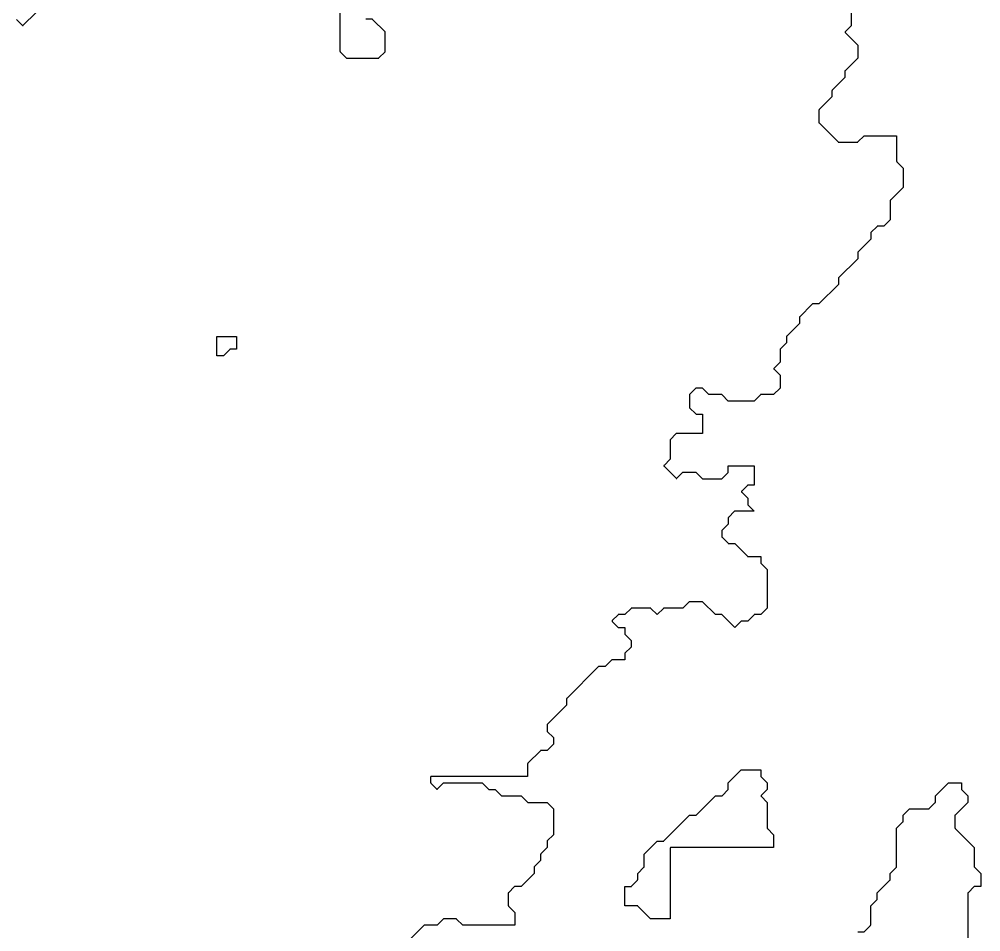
# Model space of a CAD drawing. Header units: metres. Extents: x 0 to 799, y 1 to 1100.
# Drawn here: x 638.5 to 787, y 816 to 957 of the extents above; entities that cross this region are included whole.
import ezdxf

# ---------------------------------------------------------------- set-up
doc = ezdxf.new("R2010")
doc.units = ezdxf.units.M
doc.layers.add('forest', color=7, linetype='Continuous')
doc.layers.add('forestfragmentation', color=7, linetype='Continuous')

msp = doc.modelspace()

# ---------------------------------------------------------------- linework, layer by layer
at = {"layer": 'forest', "color": 191}
for points in [[(767, 958.96), (767, 956), (767, 956), (767, 956), (766.07, 955.07), (766.06, 955.06), (766.06, 955.06), (766.05, 955.05), (766.05, 955.04), (766.05, 955.03), (766.04, 955.02), (766.04, 955.01), (766.04, 955), (766.04, 954.99), (766.04, 954.98), (766.05, 954.97), (766.05, 954.96), (766.05, 954.95), (766.06, 954.94), (766.06, 954.94), (766.07, 954.93), (768, 953), (768, 953), (768, 953), (768, 951), (768, 951), (768, 951), (766.03, 949.03), (766.02, 949.02), (766.02, 949.01), (766.01, 949.01), (766.01, 949), (766, 948.99), (766, 948.98), (766, 948.97), (766, 948.96), (766, 948), (766, 948), (766, 948), (764.03, 946.03), (764.02, 946.02), (764.02, 946.01), (764.01, 946.01), (764.01, 946), (764, 945.99), (764, 945.98), (764, 945.97), (764, 945.96), (764, 945), (764, 945), (764, 945), (762.03, 943.03), (762.02, 943.02), (762.02, 943.01), (762.01, 943.01), (762.01, 943), (762, 942.99), (762, 942.98), (762, 942.97), (762, 942.96), (762, 941.04), (762, 941.03), (762, 941.02), (762, 941.01), (762.01, 941), (762.01, 940.99), (762.02, 940.99), (762.02, 940.98), (762.03, 940.97), (764.97, 938.03), (764.98, 938.02), (764.99, 938.02), (764.99, 938.01), (765, 938.01), (765.01, 938), (765.02, 938), (765.03, 938), (765.04, 938), (767.96, 938), (767.97, 938), (767.98, 938), (767.99, 938), (768, 938.01), (768.01, 938.01), (768.01, 938.02), (768.02, 938.02), (768.03, 938.03), (769, 939), (769, 939), (769, 939), (774, 939), (774, 939), (774, 939), (774, 935.04), (774, 935.03), (774, 935.02), (774, 935.01), (774.01, 935), (774.01, 934.99), (774.02, 934.99), (774.02, 934.98), (774.03, 934.97), (775, 934), (775, 934), (775, 934), (775, 931), (775, 931), (775, 931), (773.03, 929.03), (773.02, 929.02), (773.02, 929.01), (773.01, 929.01), (773.01, 929), (773, 928.99), (773, 928.98), (773, 928.97), (773, 928.96), (773, 926), (773, 926), (773, 926), (772, 925), (772, 925), (772, 925), (771.04, 925), (771.03, 925), (771.02, 925), (771.01, 925), (771, 924.99), (770.99, 924.99), (770.99, 924.98), (770.98, 924.98), (770.97, 924.97), (770.03, 924.03), (770.02, 924.02), (770.02, 924.01), (770.01, 924.01), (770.01, 924), (770, 923.99), (770, 923.98), (770, 923.97), (770, 923.96), (770, 923), (770, 923), (770, 923), (768.03, 921.03), (768.02, 921.02), (768.02, 921.01), (768.01, 921.01), (768.01, 921), (768, 920.99), (768, 920.98), (768, 920.97), (768, 920.96), (768, 920), (768, 920), (768, 920), (765.03, 917.03), (765.02, 917.02), (765.02, 917.01), (765.01, 917.01), (765.01, 917), (765, 916.99), (765, 916.98), (765, 916.97), (765, 916.96), (765, 916), (765, 916), (765, 916), (762, 913), (762, 913), (762, 913), (761.04, 913), (761.03, 913), (761.02, 913), (761.01, 913), (761, 912.99), (760.99, 912.99), (760.99, 912.98), (760.98, 912.98), (760.97, 912.97), (759.03, 911.03), (759.02, 911.02), (759.02, 911.01), (759.01, 911.01), (759.01, 911), (759, 910.99), (759, 910.98), (759, 910.97), (759, 910.96), (759, 910), (759, 910), (759, 910), (757.03, 908.03), (757.02, 908.02), (757.02, 908.01), (757.01, 908.01), (757.01, 908), (757, 907.99), (757, 907.98), (757, 907.97), (757, 907.96), (757, 907), (757, 907), (757, 907), (756.03, 906.03), (756.02, 906.02), (756.02, 906.01), (756.01, 906.01), (756.01, 906), (756, 905.99), (756, 905.98), (756, 905.97), (756, 905.96), (756, 904), (756, 904), (756, 904), (755.07, 903.07), (755.06, 903.06), (755.06, 903.06), (755.05, 903.05), (755.05, 903.04), (755.05, 903.03), (755.04, 903.02), (755.04, 903.01), (755.04, 903), (755.04, 902.99), (755.04, 902.98), (755.05, 902.97), (755.05, 902.96), (755.05, 902.95), (755.06, 902.94), (755.06, 902.94), (755.07, 902.93), (756, 902), (756, 902), (756, 902), (756, 900), (756, 900), (756, 900), (755, 899), (755, 899), (755, 899), (753.04, 899), (753.03, 899), (753.02, 899), (753.01, 899), (753, 898.99), (752.99, 898.99), (752.99, 898.98), (752.98, 898.98), (752.97, 898.97), (752, 898), (752, 898), (752, 898), (748, 898), (748, 898), (748, 898), (747.03, 898.97), (747.02, 898.98), (747.01, 898.98), (747.01, 898.99), (747, 898.99), (746.99, 899), (746.98, 899), (746.97, 899), (746.96, 899), (745, 899), (745, 899), (745, 899), (744.03, 899.97), (744.02, 899.98), (744.01, 899.98), (744.01, 899.99), (744, 899.99), (743.99, 900), (743.98, 900), (743.97, 900), (743.96, 900), (743.04, 900), (743.03, 900), (743.02, 900), (743.01, 900), (743, 899.99), (742.99, 899.99), (742.99, 899.98), (742.98, 899.98), (742.97, 899.97), (742.03, 899.03), (742.02, 899.02), (742.02, 899.01), (742.01, 899.01), (742.01, 899), (742, 898.99), (742, 898.98), (742, 898.97), (742, 898.96), (742, 897.04), (742, 897.03), (742, 897.02), (742, 897.01), (742.01, 897), (742.01, 896.99), (742.02, 896.99), (742.02, 896.98), (742.03, 896.97), (742.97, 896.03), (742.98, 896.02), (742.99, 896.02), (742.99, 896.01), (743, 896.01), (743.01, 896), (743.02, 896), (743.03, 896), (743.04, 896), (744, 896), (744, 896), (744, 896), (744, 893), (744, 893), (744, 893), (740.04, 893), (740.03, 893), (740.02, 893), (740.01, 893), (740, 892.99), (739.99, 892.99), (739.99, 892.98), (739.98, 892.98), (739.97, 892.97), (739.03, 892.03), (739.02, 892.02), (739.02, 892.01), (739.01, 892.01), (739.01, 892), (739, 891.99), (739, 891.98), (739, 891.97), (739, 891.96), (739, 889), (739, 889), (739, 889), (738.07, 888.07), (738.06, 888.06), (738.06, 888.06), (738.05, 888.05), (738.05, 888.04), (738.05, 888.03), (738.04, 888.02), (738.04, 888.01), (738.04, 888), (738.04, 887.99), (738.04, 887.98), (738.05, 887.97), (738.05, 887.96), (738.05, 887.95), (738.06, 887.94), (738.06, 887.94), (738.07, 887.93), (739.93, 886.07), (739.94, 886.06), (739.94, 886.06), (739.95, 886.05), (739.96, 886.05), (739.97, 886.05), (739.98, 886.04), (739.99, 886.04), (740, 886.04), (740.01, 886.04), (740.02, 886.04), (740.03, 886.05), (740.04, 886.05), (740.05, 886.05), (740.06, 886.06), (740.06, 886.06), (740.07, 886.07), (741, 887), (741, 887), (741, 887), (743, 887), (743, 887), (743, 887), (743.97, 886.03), (743.98, 886.02), (743.99, 886.02), (743.99, 886.01), (744, 886.01), (744.01, 886), (744.02, 886), (744.03, 886), (744.04, 886), (746.96, 886), (746.97, 886), (746.98, 886), (746.99, 886), (747, 886.01), (747.01, 886.01), (747.01, 886.02), (747.02, 886.02), (747.03, 886.03), (747.97, 886.97), (747.98, 886.98), (747.98, 886.99), (747.99, 886.99), (747.99, 887), (748, 887.01), (748, 887.02), (748, 887.03), (748, 887.04), (748, 888), (748, 888), (748, 888), (752, 888), (752, 888), (752, 888), (752, 885), (752, 885), (752, 885), (751.04, 885), (751.03, 885), (751.02, 885), (751.01, 885), (751, 884.99), (750.99, 884.99), (750.99, 884.98), (750.98, 884.98), (750.97, 884.97), (750.07, 884.07), (750.06, 884.06), (750.06, 884.06), (750.05, 884.05), (750.05, 884.04), (750.05, 884.03), (750.04, 884.02), (750.04, 884.01), (750.04, 884), (750.04, 883.99), (750.04, 883.98), (750.05, 883.97), (750.05, 883.96), (750.05, 883.95), (750.06, 883.94), (750.06, 883.94), (750.07, 883.93), (751, 883), (751, 883), (751, 883), (751, 882.04), (751, 882.03), (751, 882.02), (751, 882.01), (751.01, 882), (751.01, 881.99), (751.02, 881.99), (751.02, 881.98), (751.03, 881.97), (752, 881), (752, 881), (752, 881), (749.04, 881), (749.03, 881), (749.02, 881), (749.01, 881), (749, 880.99), (748.99, 880.99), (748.99, 880.98), (748.98, 880.98), (748.97, 880.97), (748.03, 880.03), (748.02, 880.02), (748.02, 880.01), (748.01, 880.01), (748.01, 880), (748, 879.99), (748, 879.98), (748, 879.97), (748, 879.96), (748, 879), (748, 879), (748, 879), (747.03, 878.03), (747.02, 878.02), (747.02, 878.01), (747.01, 878.01), (747.01, 878), (747, 877.99), (747, 877.98), (747, 877.97), (747, 877.96), (747, 877.04), (747, 877.03), (747, 877.02), (747, 877.01), (747.01, 877), (747.01, 876.99), (747.02, 876.99), (747.02, 876.98), (747.03, 876.97), (747.97, 876.03), (747.98, 876.02), (747.99, 876.02), (747.99, 876.01), (748, 876.01), (748.01, 876), (748.02, 876), (748.03, 876), (748.04, 876), (749, 876), (749, 876), (749, 876), (750.97, 874.03), (750.98, 874.02), (750.99, 874.02), (750.99, 874.01), (751, 874.01), (751.01, 874), (751.02, 874), (751.03, 874), (751.04, 874), (753, 874), (753, 874), (753, 874), (753, 873.04), (753, 873.03), (753, 873.02), (753, 873.01), (753.01, 873), (753.01, 872.99), (753.02, 872.99), (753.02, 872.98), (753.03, 872.97), (754, 872), (754, 872), (754, 872), (754, 866), (754, 866), (754, 866), (753, 865), (753, 865), (753, 865), (752.04, 865), (752.03, 865), (752.02, 865), (752.01, 865), (752, 864.99), (751.99, 864.99), (751.99, 864.98), (751.98, 864.98), (751.97, 864.97), (751, 864), (751, 864), (751, 864), (750.04, 864), (750.03, 864), (750.02, 864), (750.01, 864), (750, 863.99), (749.99, 863.99), (749.99, 863.98), (749.98, 863.98), (749.97, 863.97), (749, 863), (749, 863), (749, 863), (747.03, 864.97), (747.02, 864.98), (747.01, 864.98), (747.01, 864.99), (747, 864.99), (746.99, 865), (746.98, 865), (746.97, 865), (746.96, 865), (746, 865), (746, 865), (746, 865), (744.03, 866.97), (744.02, 866.98), (744.01, 866.98), (744.01, 866.99), (744, 866.99), (743.99, 867), (743.98, 867), (743.97, 867), (743.96, 867), (742.04, 867), (742.03, 867), (742.02, 867), (742.01, 867), (742, 866.99), (741.99, 866.99), (741.99, 866.98), (741.98, 866.98), (741.97, 866.97), (741, 866), (741, 866), (741, 866), (738.04, 866), (738.03, 866), (738.02, 866), (738.01, 866), (738, 865.99), (737.99, 865.99), (737.99, 865.98), (737.98, 865.98), (737.97, 865.97), (737, 865), (737, 865), (737, 865), (736.03, 865.97), (736.02, 865.98), (736.01, 865.98), (736.01, 865.99), (736, 865.99), (735.99, 866), (735.98, 866), (735.97, 866), (735.96, 866), (733.04, 866), (733.03, 866), (733.02, 866), (733.01, 866), (733, 865.99), (732.99, 865.99), (732.99, 865.98), (732.98, 865.98), (732.97, 865.97), (732, 865), (732, 865), (732, 865), (731.04, 865), (731.03, 865), (731.02, 865), (731.01, 865), (731, 864.99), (730.99, 864.99), (730.99, 864.98), (730.98, 864.98), (730.97, 864.97), (730.07, 864.07), (730.06, 864.06), (730.06, 864.06), (730.05, 864.05), (730.05, 864.04), (730.05, 864.03), (730.04, 864.02), (730.04, 864.01), (730.04, 864), (730.04, 863.99), (730.04, 863.98), (730.05, 863.97), (730.05, 863.96), (730.05, 863.95), (730.06, 863.94), (730.06, 863.94), (730.07, 863.93), (730.97, 863.03), (730.98, 863.02), (730.99, 863.02), (730.99, 863.01), (731, 863.01), (731.01, 863), (731.02, 863), (731.03, 863), (731.04, 863), (732, 863), (732, 863), (732, 863), (732, 862.04), (732, 862.03), (732, 862.02), (732, 862.01), (732.01, 862), (732.01, 861.99), (732.02, 861.99), (732.02, 861.98), (732.03, 861.97), (733, 861), (733, 861), (733, 861), (733, 860), (733, 860), (733, 860), (732.03, 859.03), (732.02, 859.02), (732.02, 859.01), (732.01, 859.01), (732.01, 859), (732, 858.99), (732, 858.98), (732, 858.97), (732, 858.96), (732, 858), (732, 858), (732, 858), (730.04, 858), (730.03, 858), (730.02, 858), (730.01, 858), (730, 857.99), (729.99, 857.99), (729.99, 857.98), (729.98, 857.98), (729.97, 857.97), (729, 857), (729, 857), (729, 857), (728.04, 857), (728.03, 857), (728.02, 857), (728.01, 857), (728, 856.99), (727.99, 856.99), (727.99, 856.98), (727.98, 856.98), (727.97, 856.97), (723.03, 852.03), (723.02, 852.02), (723.02, 852.01), (723.01, 852.01), (723.01, 852), (723, 851.99), (723, 851.98), (723, 851.97), (723, 851.96), (723, 851), (723, 851), (723, 851), (720.03, 848.03), (720.02, 848.02), (720.02, 848.01), (720.01, 848.01), (720.01, 848), (720, 847.99), (720, 847.98), (720, 847.97), (720, 847.96), (720, 847.04), (720, 847.03), (720, 847.02), (720, 847.01), (720.01, 847), (720.01, 846.99), (720.02, 846.99), (720.02, 846.98), (720.03, 846.97), (721, 846), (721, 846), (721, 846), (721, 845), (721, 845), (721, 845), (720, 844), (720, 844), (720, 844), (719.04, 844), (719.03, 844), (719.02, 844), (719.01, 844), (719, 843.99), (718.99, 843.99), (718.99, 843.98), (718.98, 843.98), (718.97, 843.97), (717.03, 842.03), (717.02, 842.02), (717.02, 842.01), (717.01, 842.01), (717.01, 842), (717, 841.99), (717, 841.98), (717, 841.97), (717, 841.96), (717, 840), (717, 840), (717, 840), (702.1, 840), (702.09, 840), (702.08, 840), (702.07, 840), (702.06, 839.99), (702.05, 839.99), (702.04, 839.98), (702.04, 839.98), (702.03, 839.97), (702.02, 839.96), (702.02, 839.96), (702.01, 839.95), (702.01, 839.94), (702, 839.93), (702, 839.92), (702, 839.91), (702, 839.9), (702, 839.04), (702, 839.03), (702, 839.02), (702, 839.01), (702.01, 839), (702.01, 838.99), (702.02, 838.99), (702.02, 838.98), (702.03, 838.97), (702.93, 838.07), (702.94, 838.06), (702.94, 838.06), (702.95, 838.05), (702.96, 838.05), (702.97, 838.05), (702.98, 838.04), (702.99, 838.04), (703, 838.04), (703.01, 838.04), (703.02, 838.04), (703.03, 838.05), (703.04, 838.05), (703.05, 838.05), (703.06, 838.06), (703.06, 838.06), (703.07, 838.07), (704, 839), (704, 839), (704, 839), (710, 839), (710, 839), (710, 839), (710.97, 838.03), (710.98, 838.02), (710.99, 838.02), (710.99, 838.01), (711, 838.01), (711.01, 838), (711.02, 838), (711.03, 838), (711.04, 838), (712, 838), (712, 838), (712, 838), (712.97, 837.03), (712.98, 837.02), (712.99, 837.02), (712.99, 837.01), (713, 837.01), (713.01, 837), (713.02, 837), (713.03, 837), (713.04, 837), (716, 837), (716, 837), (716, 837), (716.97, 836.03), (716.98, 836.02), (716.99, 836.02), (716.99, 836.01), (717, 836.01), (717.01, 836), (717.02, 836), (717.03, 836), (717.04, 836), (720, 836), (720, 836), (720, 836), (721, 835), (721, 835), (721, 835), (721, 831), (721, 831), (721, 831), (720.03, 830.03), (720.02, 830.02), (720.02, 830.01), (720.01, 830.01), (720.01, 830), (720, 829.99), (720, 829.98), (720, 829.97), (720, 829.96), (720, 829), (720, 829), (720, 829), (719.03, 828.03), (719.02, 828.02), (719.02, 828.01), (719.01, 828.01), (719.01, 828), (719, 827.99), (719, 827.98), (719, 827.97), (719, 827.96), (719, 827), (719, 827), (719, 827), (718.03, 826.03), (718.02, 826.02), (718.02, 826.01), (718.01, 826.01), (718.01, 826), (718, 825.99), (718, 825.98), (718, 825.97), (718, 825.96), (718, 825), (718, 825), (718, 825), (716, 823), (716, 823), (716, 823), (715.04, 823), (715.03, 823), (715.02, 823), (715.01, 823), (715, 822.99), (714.99, 822.99), (714.99, 822.98), (714.98, 822.98), (714.97, 822.97), (714.03, 822.03), (714.02, 822.02), (714.02, 822.01), (714.01, 822.01), (714.01, 822), (714, 821.99), (714, 821.98), (714, 821.97), (714, 821.96), (714, 820.04), (714, 820.03), (714, 820.02), (714, 820.01), (714.01, 820), (714.01, 819.99), (714.02, 819.99), (714.02, 819.98), (714.03, 819.97), (715, 819), (715, 819), (715, 819), (715, 817), (715, 817), (715, 817), (707, 817), (707, 817), (707, 817), (706.03, 817.97), (706.02, 817.98), (706.01, 817.98), (706.01, 817.99), (706, 817.99), (705.99, 818), (705.98, 818), (705.97, 818), (705.96, 818), (704.04, 818), (704.03, 818), (704.02, 818), (704.01, 818), (704, 817.99), (703.99, 817.99), (703.99, 817.98), (703.98, 817.98), (703.97, 817.97), (703, 817), (703, 817), (703, 817), (701.04, 817), (701.03, 817), (701.02, 817), (701.01, 817), (701, 816.99), (700.99, 816.99), (700.99, 816.98), (700.98, 816.98), (700.97, 816.97), (699.03, 815.03)], [(638.03, 956.97), (638.93, 956.07), (638.94, 956.06), (638.94, 956.06), (638.95, 956.05), (638.96, 956.05), (638.97, 956.05), (638.98, 956.04), (638.99, 956.04), (639, 956.04), (639.01, 956.04), (639.02, 956.04), (639.03, 956.05), (639.04, 956.05), (639.05, 956.05), (639.06, 956.06), (639.06, 956.06), (639.07, 956.07), (641, 958)], [(688, 958), (688, 952.04), (688, 952.03), (688, 952.02), (688, 952.01), (688.01, 952), (688.01, 951.99), (688.02, 951.99), (688.02, 951.98), (688.03, 951.97), (688.97, 951.03), (688.98, 951.02), (688.99, 951.02), (688.99, 951.01), (689, 951.01), (689.01, 951), (689.02, 951), (689.03, 951), (689.04, 951), (693.96, 951), (693.97, 951), (693.98, 951), (693.99, 951), (694, 951.01), (694.01, 951.01), (694.01, 951.02), (694.02, 951.02), (694.03, 951.03), (694.97, 951.97), (694.98, 951.98), (694.98, 951.99), (694.99, 951.99), (694.99, 952), (695, 952.01), (695, 952.02), (695, 952.03), (695, 952.04), (695, 954.96), (695, 954.97), (695, 954.98), (695, 954.99), (694.99, 955), (694.99, 955.01), (694.98, 955.01), (694.98, 955.02), (694.97, 955.03), (693.03, 956.97), (693.02, 956.98), (693.01, 956.98), (693.01, 956.99), (693, 956.99), (692.99, 957), (692.98, 957), (692.97, 957), (692.96, 957), (692, 957), (692, 957)], [(732, 820), (732, 820), (732, 823), (732, 823), (732, 823), (732.96, 823), (732.97, 823), (732.98, 823), (732.99, 823), (733, 823.01), (733.01, 823.01), (733.01, 823.02), (733.02, 823.02), (733.03, 823.03), (733.97, 823.97), (733.98, 823.98), (733.98, 823.99), (733.99, 823.99), (733.99, 824), (734, 824.01), (734, 824.02), (734, 824.03), (734, 824.04), (734, 825), (734, 825), (734, 825), (734.97, 825.97), (734.98, 825.98), (734.98, 825.99), (734.99, 825.99), (734.99, 826), (735, 826.01), (735, 826.02), (735, 826.03), (735, 826.04), (735, 828), (735, 828), (735, 828), (737, 830), (737, 830), (737, 830), (737.96, 830), (737.97, 830), (737.98, 830), (737.99, 830), (738, 830.01), (738.01, 830.01), (738.01, 830.02), (738.02, 830.02), (738.03, 830.03), (742, 834), (742, 834), (742, 834), (742.96, 834), (742.97, 834), (742.98, 834), (742.99, 834), (743, 834.01), (743.01, 834.01), (743.01, 834.02), (743.02, 834.02), (743.03, 834.03), (746, 837), (746, 837), (746, 837), (746.96, 837), (746.97, 837), (746.98, 837), (746.99, 837), (747, 837.01), (747.01, 837.01), (747.01, 837.02), (747.02, 837.02), (747.03, 837.03), (747.97, 837.97), (747.98, 837.98), (747.98, 837.99), (747.99, 837.99), (747.99, 838), (748, 838.01), (748, 838.02), (748, 838.03), (748, 838.04), (748, 839), (748, 839), (748, 839), (750, 841), (750, 841), (750, 841), (753, 841), (753, 841), (753, 841), (753, 840.04), (753, 840.03), (753, 840.02), (753, 840.01), (753.01, 840), (753.01, 839.99), (753.02, 839.99), (753.02, 839.98), (753.03, 839.97), (754, 839), (754, 839), (754, 839), (754, 838), (754, 838), (754, 838), (753.07, 837.07), (753.06, 837.06), (753.06, 837.06), (753.05, 837.05), (753.05, 837.04), (753.05, 837.03), (753.04, 837.02), (753.04, 837.01), (753.04, 837), (753.04, 836.99), (753.04, 836.98), (753.05, 836.97), (753.05, 836.96), (753.05, 836.95), (753.06, 836.94), (753.06, 836.94), (753.07, 836.93), (754, 836), (754, 836), (754, 836), (754, 832.04), (754, 832.03), (754, 832.02), (754, 832.01), (754.01, 832), (754.01, 831.99), (754.02, 831.99), (754.02, 831.98), (754.03, 831.97), (755, 831), (755, 831), (755, 831), (755, 829), (755, 829), (755, 829), (739.1, 829), (739.09, 829), (739.08, 829), (739.07, 829), (739.06, 828.99), (739.05, 828.99), (739.04, 828.98), (739.04, 828.98), (739.03, 828.97), (739.02, 828.96), (739.02, 828.96), (739.01, 828.95), (739.01, 828.94), (739, 828.93), (739, 828.92), (739, 828.91), (739, 828.9), (739, 818), (739, 818), (739, 818), (736, 818), (736, 818), (736, 818), (734.03, 819.97), (734.02, 819.98), (734.01, 819.98), (734.01, 819.99), (734, 819.99), (733.99, 820), (733.98, 820), (733.97, 820), (733.96, 820), (732, 820), (732, 820)], [(768, 816), (768, 816), (768.96, 816), (768.97, 816), (768.98, 816), (768.99, 816), (769, 816.01), (769.01, 816.01), (769.01, 816.02), (769.02, 816.02), (769.03, 816.03), (769.97, 816.97), (769.98, 816.98), (769.98, 816.99), (769.99, 816.99), (769.99, 817), (770, 817.01), (770, 817.02), (770, 817.03), (770, 817.04), (770, 820), (770, 820), (770, 820), (770.97, 820.97), (770.98, 820.98), (770.98, 820.99), (770.99, 820.99), (770.99, 821), (771, 821.01), (771, 821.02), (771, 821.03), (771, 821.04), (771, 822), (771, 822), (771, 822), (772.97, 823.97), (772.98, 823.98), (772.98, 823.99), (772.99, 823.99), (772.99, 824), (773, 824.01), (773, 824.02), (773, 824.03), (773, 824.04), (773, 825), (773, 825), (773, 825), (773.97, 825.97), (773.98, 825.98), (773.98, 825.99), (773.99, 825.99), (773.99, 826), (774, 826.01), (774, 826.02), (774, 826.03), (774, 826.04), (774, 832), (774, 832), (774, 832), (774.97, 832.97), (774.98, 832.98), (774.98, 832.99), (774.99, 832.99), (774.99, 833), (775, 833.01), (775, 833.02), (775, 833.03), (775, 833.04), (775, 834), (775, 834), (775, 834), (776, 835), (776, 835), (776, 835), (778.96, 835), (778.97, 835), (778.98, 835), (778.99, 835), (779, 835.01), (779.01, 835.01), (779.01, 835.02), (779.02, 835.02), (779.03, 835.03), (779.97, 835.97), (779.98, 835.98), (779.98, 835.99), (779.99, 835.99), (779.99, 836), (780, 836.01), (780, 836.02), (780, 836.03), (780, 836.04), (780, 837), (780, 837), (780, 837), (782, 839), (782, 839), (782, 839), (784, 839), (784, 839), (784, 839), (784, 838.04), (784, 838.03), (784, 838.02), (784, 838.01), (784.01, 838), (784.01, 837.99), (784.02, 837.99), (784.02, 837.98), (784.03, 837.97), (785, 837), (785, 837), (785, 837), (785, 836), (785, 836), (785, 836), (783.03, 834.03), (783.02, 834.02), (783.02, 834.01), (783.01, 834.01), (783.01, 834), (783, 833.99), (783, 833.98), (783, 833.97), (783, 833.96), (783, 832.04), (783, 832.03), (783, 832.02), (783, 832.01), (783.01, 832), (783.01, 831.99), (783.02, 831.99), (783.02, 831.98), (783.03, 831.97), (786, 829), (786, 829), (786, 829), (786, 826.04), (786, 826.03), (786, 826.02), (786, 826.01), (786.01, 826), (786.01, 825.99), (786.02, 825.99), (786.02, 825.98), (786.03, 825.97), (787, 825), (787, 825), (787, 825), (787, 823), (787, 823), (787, 823), (786.04, 823), (786.03, 823), (786.02, 823), (786.01, 823), (786, 822.99), (785.99, 822.99), (785.99, 822.98), (785.98, 822.98), (785.97, 822.97), (785.03, 822.03), (785.02, 822.02), (785.02, 822.01), (785.01, 822.01), (785.01, 822), (785, 821.99), (785, 821.98), (785, 821.97), (785, 821.96), (785, 815.04)]]:
    msp.add_lwpolyline(points, dxfattribs=at)
at = {"layer": 'forestfragmentation', "color": 139}
msp.add_lwpolyline([(669, 908), (669, 908), (672, 908), (672, 908), (672, 908), (672, 906), (672, 906), (672, 906), (671.04, 906), (671.03, 906), (671.02, 906), (671.01, 906), (671, 905.99), (670.99, 905.99), (670.99, 905.98), (670.98, 905.98), (670.97, 905.97), (670, 905), (670, 905), (670, 905), (669, 905), (669, 905), (669, 905), (669, 908), (669, 908)], dxfattribs=at)

doc.saveas('drawing.dxf')
